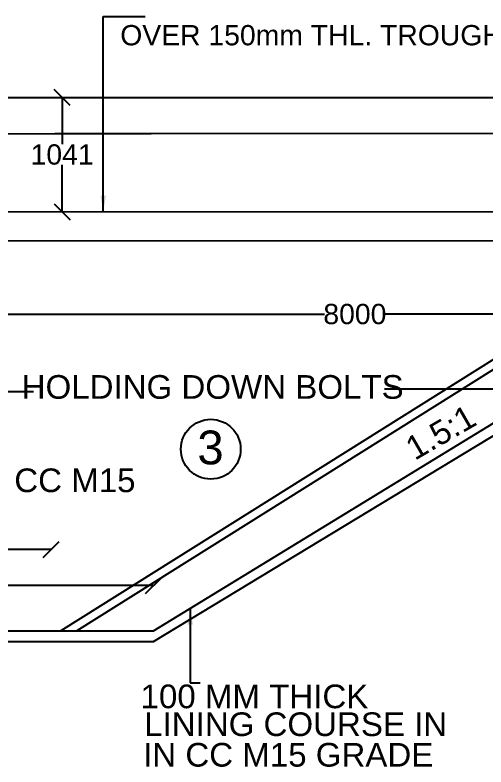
# Model space of a CAD drawing. Header units: millimetres. Extents: x 5124 to 6568637, y 2311 to 91879094.
# Drawn here: x 3495070 to 3497857, y 45954986 to 45959434 of the extents above; entities that cross this region are included whole.
import ezdxf

# ---------------------------------------------------------------- set-up
doc = ezdxf.new("R2010")
doc.units = ezdxf.units.MM
doc.header["$MEASUREMENT"] = 0
for name, color, linetype in [('DIMENSION', 7, 'Continuous'), ('DRAWING', 7, 'Continuous'), ('TEXT', 7, 'Continuous')]:
    doc.layers.add(name, color=color, linetype=linetype)
doc.styles.get("Standard").update_dxf_attribs({"font": 'arial.ttf', "height": 120})
doc.dimstyles.get("Standard").update_dxf_attribs({"dimtxt": 200, "dimasz": 110, "dimexe": 0.18, "dimexo": 0.0625, "dimgap": 0.09, "dimtad": 0, "dimtih": 1, "dimtoh": 1, "dimdec": 0, "dimzin": 0, "dimdsep": 46, "dimtxsty": 'Standard', "dimblk": 'OBLIQUE', "dimcen": 0.09, "dimse1": 1, "dimse2": 1, "dimadec": 0, "dimazin": 0, "dimtfac": 1, "dimtdec": 0, "dimtofl": 0, "dimtmove": 0, "dimatfit": 3, "dimfxl": 1, "dimtolj": 1, "dimtzin": 0, "dimarcsym": 0})

# ---------------------------------------------------------------- blocks, each defined once
blk = doc.blocks.new('_Oblique')
at = {"color": 0, "linetype": 'ByBlock', "lineweight": -2}
blk.add_line((-0.5, -0.5), (0.5, 0.5), dxfattribs=at)
blk = doc.blocks.new('*D74')
at = {"layer": 'Defpoints', "color": 0}
for p in [(3483567.5, 45958947), (3498456, 45958947), (3498543.5, 45958272.5)]:
    blk.add_point(p, dxfattribs=at)
at = {"layer": 'DIMENSION', "color": 0, "lineweight": -2}
for p, q in [((3498456, 45958947), (3498456, 45958671.1)), ((3498456, 45958272.5), (3498456, 45958548.4))]:
    blk.add_line(p, q, dxfattribs=at)
at = {"layer": 'DIMENSION', "color": 0, "lineweight": -2, "xscale": 95, "yscale": 95, "zscale": 95}
for p, rotation in [((3498456, 45958947), 90), ((3498456, 45958272.5), 270)]:
    blk.add_blockref('_Oblique', p, dxfattribs=dict(at, rotation=rotation))
at = {"layer": 'DIMENSION', "color": 0, "insert": (3498456, 45958609.8), "char_height": 120, "attachment_point": 5}
blk.add_mtext('\\A1;1014', dxfattribs=at)
blk = doc.blocks.new('*D77')
at = {"layer": 'Defpoints', "color": 0}
for p in [(3499747, 45957881.5), (3494415.5, 45957828.5), (3494415.5, 45957664.5)]:
    blk.add_point(p, dxfattribs=at)
at = {"layer": 'DIMENSION', "color": 0, "lineweight": -2}
for p, q in [((3494415.5, 45957664.5), (3496902.1, 45957664.5)), ((3499747, 45957664.5), (3497260.4, 45957664.5))]:
    blk.add_line(p, q, dxfattribs=at)
at = {"layer": 'DIMENSION', "color": 0, "lineweight": -2, "xscale": 95, "yscale": 95, "zscale": 95, "rotation": 180}
blk.add_blockref('_Oblique', (3494415.5, 45957664.5), dxfattribs=at)
at = {"layer": 'DIMENSION', "color": 0, "lineweight": -2, "xscale": 95, "yscale": 95, "zscale": 95}
blk.add_blockref('_Oblique', (3499747, 45957664.5), dxfattribs=at)
at = {"layer": 'DIMENSION', "color": 0, "insert": (3497081.2, 45957664.5), "char_height": 120, "attachment_point": 5}
blk.add_mtext('\\A1;8000', dxfattribs=at)
blk = doc.blocks.new('*D84')
at = {"layer": 'Defpoints', "color": 0}
for p in [(3494046.5, 45960536), (3500135.5, 45960286.5), (3494046.5, 45958947)]:
    blk.add_point(p, dxfattribs=at)
at = {"layer": 'DIMENSION', "color": 0, "lineweight": -2}
for p, q in [((3494046.5, 45960536), (3496911.9, 45960536)), ((3500135.5, 45960536), (3497270.1, 45960536))]:
    blk.add_line(p, q, dxfattribs=at)
at = {"layer": 'DIMENSION', "color": 0, "lineweight": -2, "xscale": 95, "yscale": 95, "zscale": 95, "rotation": 180}
blk.add_blockref('_Oblique', (3494046.5, 45960536), dxfattribs=at)
at = {"layer": 'DIMENSION', "color": 0, "lineweight": -2, "xscale": 95, "yscale": 95, "zscale": 95}
blk.add_blockref('_Oblique', (3500135.5, 45960536), dxfattribs=at)
at = {"layer": 'DIMENSION', "color": 0, "insert": (3497091, 45960536), "char_height": 120, "attachment_point": 5}
blk.add_mtext('\\A1;9000', dxfattribs=at)
blk = doc.blocks.new('*D87')
at = {"layer": 'Defpoints', "color": 0}
for p in [(3486844, 45956287), (3495283.5, 45956287), (3495283.5, 45956273)]:
    blk.add_point(p, dxfattribs=at)
at = {"layer": 'DIMENSION', "color": 0, "lineweight": -2}
for p, q in [((3486844, 45956273), (3490843.7, 45956273)), ((3495283.5, 45956273), (3491283.8, 45956273))]:
    blk.add_line(p, q, dxfattribs=at)
at = {"layer": 'DIMENSION', "color": 0, "lineweight": -2, "xscale": 95, "yscale": 95, "zscale": 95, "rotation": 180}
blk.add_blockref('_Oblique', (3486844, 45956273), dxfattribs=at)
at = {"layer": 'DIMENSION', "color": 0, "lineweight": -2, "xscale": 95, "yscale": 95, "zscale": 95}
blk.add_blockref('_Oblique', (3495283.5, 45956273), dxfattribs=at)
at = {"layer": 'DIMENSION', "color": 0, "insert": (3491063.8, 45956273), "char_height": 120, "attachment_point": 5}
blk.add_mtext('\\A1;12600', dxfattribs=at)
blk = doc.blocks.new('*D88')
at = {"layer": 'Defpoints', "color": 0}
for p in [(3495890.5, 45956059), (3486220.5, 45955790.5), (3495890.5, 45955790.5)]:
    blk.add_point(p, dxfattribs=at)
at = {"layer": 'DIMENSION', "color": 0, "lineweight": -2}
for p, q in [((3486220.5, 45956059), (3490835.5, 45956059)), ((3495890.5, 45956059), (3491275.5, 45956059))]:
    blk.add_line(p, q, dxfattribs=at)
at = {"layer": 'DIMENSION', "color": 0, "lineweight": -2, "xscale": 95, "yscale": 95, "zscale": 95, "rotation": 180}
blk.add_blockref('_Oblique', (3486220.5, 45956059), dxfattribs=at)
at = {"layer": 'DIMENSION', "color": 0, "lineweight": -2, "xscale": 95, "yscale": 95, "zscale": 95}
blk.add_blockref('_Oblique', (3495890.5, 45956059), dxfattribs=at)
at = {"layer": 'DIMENSION', "color": 0, "insert": (3491055.5, 45956059), "char_height": 120, "attachment_point": 5}
blk.add_mtext('\\A1;14600', dxfattribs=at)
blk = doc.blocks.new('*D171')
at = {"layer": 'Defpoints', "color": 0}
for p in [(3495349, 45958947), (3495349, 45958947), (3495349, 45958270)]:
    blk.add_point(p, dxfattribs=at)
at = {"layer": 'DRAWING', "color": 0, "lineweight": -2}
for p, q in [((3495349, 45958947), (3495349, 45958669.9)), ((3495349, 45958270), (3495349, 45958547.1))]:
    blk.add_line(p, q, dxfattribs=at)
at = {"layer": 'DRAWING', "color": 0, "lineweight": -2, "xscale": 95, "yscale": 95, "zscale": 95}
for p, rotation in [((3495349, 45958947), 90), ((3495349, 45958270), 270)]:
    blk.add_blockref('_Oblique', p, dxfattribs=dict(at, rotation=rotation))
at = {"layer": 'DRAWING', "color": 0, "insert": (3495349, 45958608.5), "char_height": 120, "attachment_point": 5}
blk.add_mtext('\\A1;1041', dxfattribs=at)

msp = doc.modelspace()

# ---------------------------------------------------------------- linework, layer by layer
at = {"layer": 'DRAWING'}
for points in [[(3491055.5, 45955728.5), (3495890.5, 45955728.5), (3501204, 45958947)], [(3491055.5, 45955790.5), (3495890.5, 45955790.5), (3501053.5, 45958947)], [(3491055.5, 45958947), (3501292.5, 45958947)], [(3500372, 45958947), (3495340.5, 45955790.5)], [(3500468, 45958947), (3495436.5, 45955790.5)]]:
    msp.add_lwpolyline(points, dxfattribs=at)
at = {"layer": 'DRAWING', "const_width": 10}
for points in [[(3491055.5, 45958731.3), (3500068.1, 45958733.5)], [(3503585.5, 45958270), (3491055.5, 45958270)], [(3500177, 45958097.5), (3491055.5, 45958097.5)]]:
    msp.add_lwpolyline(points, dxfattribs=at)
at = {"layer": 'DRAWING'}
msp.add_circle((3496228.5, 45956865.5), 176.9, dxfattribs=at)

# ---------------------------------------------------------------- texts
at = {"layer": 'TEXT'}
for s, height, p in [('OVER 150mm THL. TROUGH SLAB', 120, (3495693.1, 45959255.1)), ('HOLDING DOWN BOLTS', 140, (3495109.7, 45957164)), ('3', 200, (3496149.3, 45956775.9)), ('CC M15', 140, (3495066, 45956611.6)), ('100 MM THICK', 140, (3495813.3, 45955333.2)), ('LINING COURSE IN', 140, (3495834.5, 45955168.6)), ('IN CC M15 GRADE', 140, (3495828.3, 45954987.7))]:
    msp.add_text(s, height=height, dxfattribs=at).set_placement(p)
msp.add_text('1.5:1', height=140, rotation=30.0578, dxfattribs=at).set_placement((3497435.4, 45956796.3))

# ---------------------------------------------------------------- dimensions: what is measured, and where the dimension line sits
at = {"layer": 'DIMENSION'}
for base, p1, p2, angle, text, picture, middle in [((3494046.5, 45960536), (3500135.5, 45960286.5), (3494046.5, 45958947), 180, '9000', '*D84', (3497091, 45960536)), ((3498456, 45958947), (3498543.5, 45958272.5), (3483567.5, 45958947), 90, '1014', '*D74', (3498456, 45958609.8)), ((3494415.5, 45957664.5), (3499747, 45957881.5), (3494415.5, 45957828.5), 180, '8000', '*D77', (3497081.2, 45957664.5))]:
    dim = msp.add_linear_dim(base=base, p1=p1, p2=p2, angle=angle, text=text, dimstyle='Standard', override={"dimasz": 95, "dimarcsym": 1}, dxfattribs=at)
    dim.commit()
    dim.dimension.update_dxf_attribs({"geometry": picture, "text_midpoint": middle})
for base, p1, p2, text, picture, middle in [((3495283.5, 45956273), (3486844, 45956287), (3495283.5, 45956287), '12600', '*D87', (3491063.8, 45956273)), ((3495890.5, 45956059), (3486220.5, 45955790.5), (3495890.5, 45955790.5), '14600', '*D88', (3491055.5, 45956059))]:
    dim = msp.add_linear_dim(base=base, p1=p1, p2=p2, text=text, dimstyle='Standard', override={"dimasz": 95, "dimarcsym": 1}, dxfattribs=at)
    dim.commit()
    dim.dimension.update_dxf_attribs({"geometry": picture, "text_midpoint": middle})
at = {"layer": 'DRAWING'}
dim = msp.add_linear_dim(base=(3495349, 45958947), p1=(3495349, 45958270), p2=(3495349, 45958947), angle=90, text='1041', dimstyle='Standard', override={"dimasz": 95, "dimarcsym": 1}, dxfattribs=at)
dim.commit()
dim.dimension.update_dxf_attribs({"geometry": '*D171', "text_midpoint": (3495349, 45958608.5)})

# ---------------------------------------------------------------- leaders
at = {"layer": 'DIMENSION'}
msp.add_leader([(3496106.8, 45955922.7), (3496106.8, 45955483), (3496165, 45955483)], dimstyle='Standard', override={"dimasz": 95, "dimgap": 0.09, "dimtad": 0, "dimarcsym": 1}, dxfattribs=at)
at = {"layer": 'DRAWING'}
for points in [[(3494046.5, 45958677), (3495301.5, 45960052.5), (3495675.5, 45960052.5)], [(3495592.5, 45958270), (3495592.5, 45959425), (3495839.5, 45959425)], [(3494263, 45957631.5), (3494865.5, 45957207.5), (3495179, 45957207.5)], [(3500048.1, 45957491.3), (3498523.5, 45957221.5), (3497256.5, 45957221.5)]]:
    msp.add_leader(points, dimstyle='Standard', override={"dimasz": 95, "dimgap": 0.09, "dimtad": 0, "dimarcsym": 1}, dxfattribs=at)

doc.saveas('drawing.dxf')
